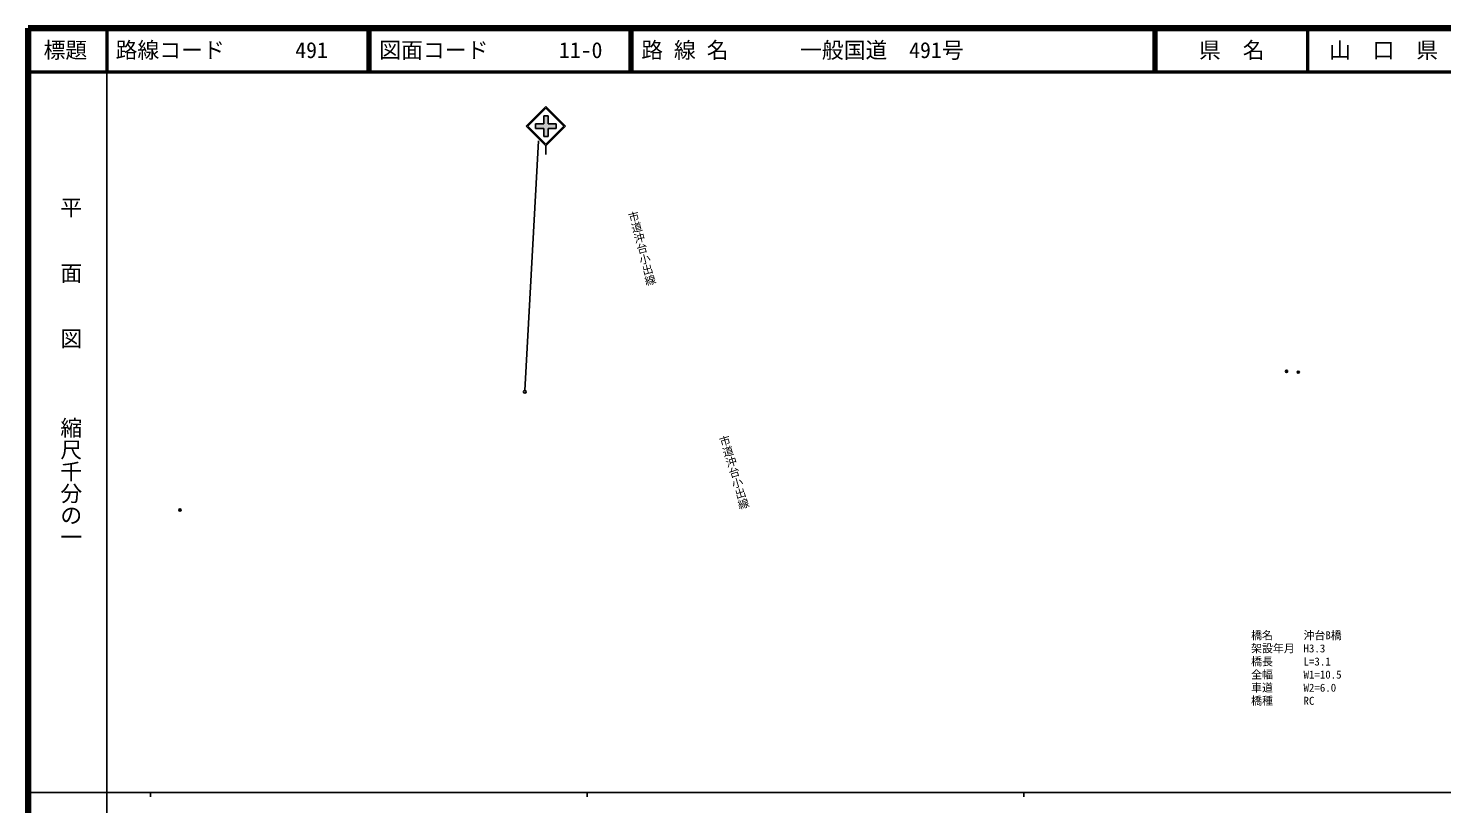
# Model space of a CAD drawing. Units: millimetres on the paper, with parts at other scales. Extents: x 40 to 680, y 20 to 380.
# Drawn here: x 40 to 363.7, y 202.4 to 380 of the extents above; entities that cross this region are included whole.
import ezdxf
from ezdxf.enums import TextEntityAlignment as Align

# ---------------------------------------------------------------- set-up
doc = ezdxf.new("R2010")
doc.units = ezdxf.units.MM
doc.header["$PDMODE"] = 32
doc.header["$PDSIZE"] = 0.5
for name, color, linetype, lineweight in [('M-BGD', 7, 'Continuous', 25), ('M-STR-HTXT', 7, 'Continuous', 13), ('M-STR-STRC', 7, 'Continuous', 25), ('M-TTL', 2, 'Continuous', 140), ('M-TTL-BAND', 7, 'Continuous', 25), ('M-TTL-LINE', 7, 'Continuous', 50), ('M-TTL-TXT', 7, 'Continuous', 50)]:
    doc.layers.add(name, color=color, linetype=linetype, lineweight=lineweight)
doc.layers.add('M-OTRS', color=6, linetype='Continuous')
doc.styles.add('@ＭＳ ゴシック', font='')
doc.styles.add('ＭＳ ゴシック', font='')
doc.styles.get('@ＭＳ ゴシック').set_extended_font_data('@MS Gothic')
doc.styles.get('ＭＳ ゴシック').set_extended_font_data('MS Gothic')

msp = doc.modelspace()

# ---------------------------------------------------------------- hatches: boundary and pattern name
at = {"layer": 'M-STR-STRC'}
msp.add_hatch(color=256, dxfattribs=at).paths.add_polyline_path([(156.183, 358.081), (158.044, 358.081), (158.044, 359.941), (159.044, 359.941), (159.044, 358.081), (160.903, 358.081), (160.903, 357.081), (159.044, 357.081), (159.043, 355.221), (158.043, 355.221), (158.044, 357.081), (156.183, 357.081)])

# ---------------------------------------------------------------- linework, layer by layer
at = {"layer": 'M-BGD'}
msp.add_circle((153.708, 296.723), 0.3, dxfattribs=at)
at = {"layer": 'M-OTRS'}
for p in [(328.176, 301.438), (330.85, 301.255), (74.729, 269.681)]:
    msp.add_point(p, dxfattribs=at)
at = {"layer": 'M-STR-STRC'}
for p, q in [((154.043, 357.581), (158.543, 362.081)), ((154.396, 357.581), (158.543, 361.728)), ((158.044, 359.941), (158.044, 358.081)), ((158.044, 359.941), (159.044, 359.941)), ((163.043, 357.581), (158.543, 362.081)), ((162.69, 357.581), (158.543, 361.728)), ((159.044, 359.941), (159.044, 358.081)), ((154.043, 357.581), (158.543, 353.081)), ((154.396, 357.581), (158.543, 353.434)), ((156.183, 358.081), (156.183, 357.081)), ((156.183, 358.081), (158.044, 358.081)), ((156.183, 357.081), (158.044, 357.081)), ((158.044, 357.081), (158.043, 355.221)), ((158.543, 353.434), (162.69, 357.581)), ((158.543, 353.081), (163.043, 357.581)), ((159.044, 357.081), (159.043, 355.221)), ((159.044, 358.081), (160.903, 358.081)), ((159.044, 357.081), (160.903, 357.081)), ((160.903, 358.081), (160.903, 357.081)), ((153.686, 297.046), (156.835, 354.251)), ((158.043, 355.221), (159.043, 355.221)), ((158.543, 353.081), (158.543, 351.081))]:
    msp.add_line(p, q, dxfattribs=at)
at = {"layer": 'M-TTL'}
for p, q in [((40, 380), (40, 20)), ((680, 380), (40, 380))]:
    msp.add_line(p, q, dxfattribs=at)
at = {"layer": 'M-TTL-BAND'}
for p, q in [((58, 370), (58, 20)), ((40, 205), (579, 205)), ((68, 205), (68, 204)), ((168, 205), (168, 204)), ((268, 205), (268, 204))]:
    msp.add_line(p, q, dxfattribs=at)
at = {"layer": 'M-TTL-LINE'}
for p, q in [((58, 380), (58, 370)), ((117.75, 380), (117.75, 370)), ((118.25, 380), (118.25, 370)), ((177.75, 380), (177.75, 370)), ((178.25, 380), (178.25, 370)), ((297.75, 380), (297.75, 370)), ((298.25, 380), (298.25, 370)), ((333, 380), (333, 370)), ((40, 370), (680, 370))]:
    msp.add_line(p, q, dxfattribs=at)

# ---------------------------------------------------------------- texts
at = {"layer": 'M-BGD', "style": '@ＭＳ ゴシック'}
for rotation, p in [(284.452, (176.908, 337.691)), (286.381, (197.747, 286.29))]:
    msp.add_text('市道沖台小出線', height=1.833, rotation=rotation, dxfattribs=at).set_placement(p, align=Align.BOTTOM_LEFT)
at = {"layer": 'M-STR-HTXT', "style": 'ＭＳ ゴシック'}
for s, p in [('橋名', (320.055, 239.515)), ('沖台B橋', (332.055, 239.515)), ('架設年月', (320.055, 236.515)), ('H3.3', (332.055, 236.515)), ('橋長', (320.055, 233.515)), ('全幅', (320.055, 230.515)), ('L=3.1', (332.055, 233.515)), ('車道', (320.055, 227.515)), ('W1=10.5', (332.055, 230.515)), ('W2=6.0', (332.055, 227.515)), ('橋種', (320.055, 224.515)), ('RC', (332.055, 224.515))]:
    msp.add_text(s, height=1.833, dxfattribs=at).set_placement(p, align=Align.BOTTOM_LEFT)
at = {"layer": 'M-TTL-BAND', "style": '@ＭＳ ゴシック'}
for s, p in [('平\u3000\u3000面\u3000\u3000図', (49.777, 306.475)), ('縮尺千分の一', (49.777, 261.03))]:
    msp.add_text(s, height=3.666, rotation=270, dxfattribs=at).set_placement(p, align=Align.MIDDLE_RIGHT)
at = {"layer": 'M-TTL-TXT', "style": 'ＭＳ ゴシック'}
for s, p in [('標題', (48.5, 375)), ('県\u3000名', (315.625, 375)), ('山\u3000口\u3000県', (350.375, 375))]:
    msp.add_text(s, height=3.666, dxfattribs=at).set_placement(p, align=Align.MIDDLE_CENTER)
for s, p in [('路線コード', (60, 375)), ('491', (101.142, 375)), ('図面コード', (120.38, 375)), ('11-0', (161.521, 375)), ('路 線 名', (180.38, 375)), ('一般国道\u3000491号', (216.734, 375))]:
    msp.add_text(s, height=3.666, dxfattribs=at).set_placement(p, align=Align.MIDDLE_LEFT)

doc.saveas('drawing.dxf')
